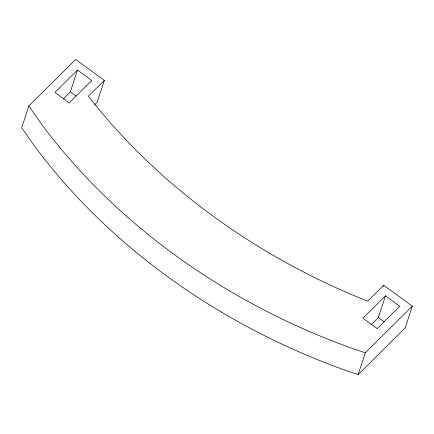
<?xml version="1.0" encoding="UTF-8"?>
<svg xmlns="http://www.w3.org/2000/svg" width="434" height="434" viewBox="0 0 434 434"><rect width="100%" height="100%" fill="white"/><g stroke="black" fill="none" stroke-linecap="round" stroke-linejoin="round"><path stroke-width="0.65" d="M28.828 105.977L21.7 127.78L35.154 146.969A582.233 465.606 18.1 0 0 347.802 371.162L358.18 374.547L405.172 327.968L412.3 306.165L383.721 285.214L367.609 301.196A582.406 465.742 18.1 0 1 88.368 96.223L104.334 80.398L75.717 59.453L28.828 105.977L42.277 125.171A582.233 465.606 18.1 0 0 354.925 349.359L365.309 352.744L412.3 306.165M63.18 98.974L70.379 91.834L77.502 70.031L91.78 80.502L69.234 102.88L54.95 92.399L77.502 70.031M104.334 80.398L97.211 102.202L94.862 104.529M383.303 286.494L383.721 285.214M358.18 374.547L365.309 352.744M371.173 324.719L378.372 317.579L385.495 295.776L399.785 306.252L377.227 328.619L362.938 318.144L385.495 295.776M378.372 317.579L384.193 321.849M70.379 91.834L76.194 96.098"/></g></svg>
